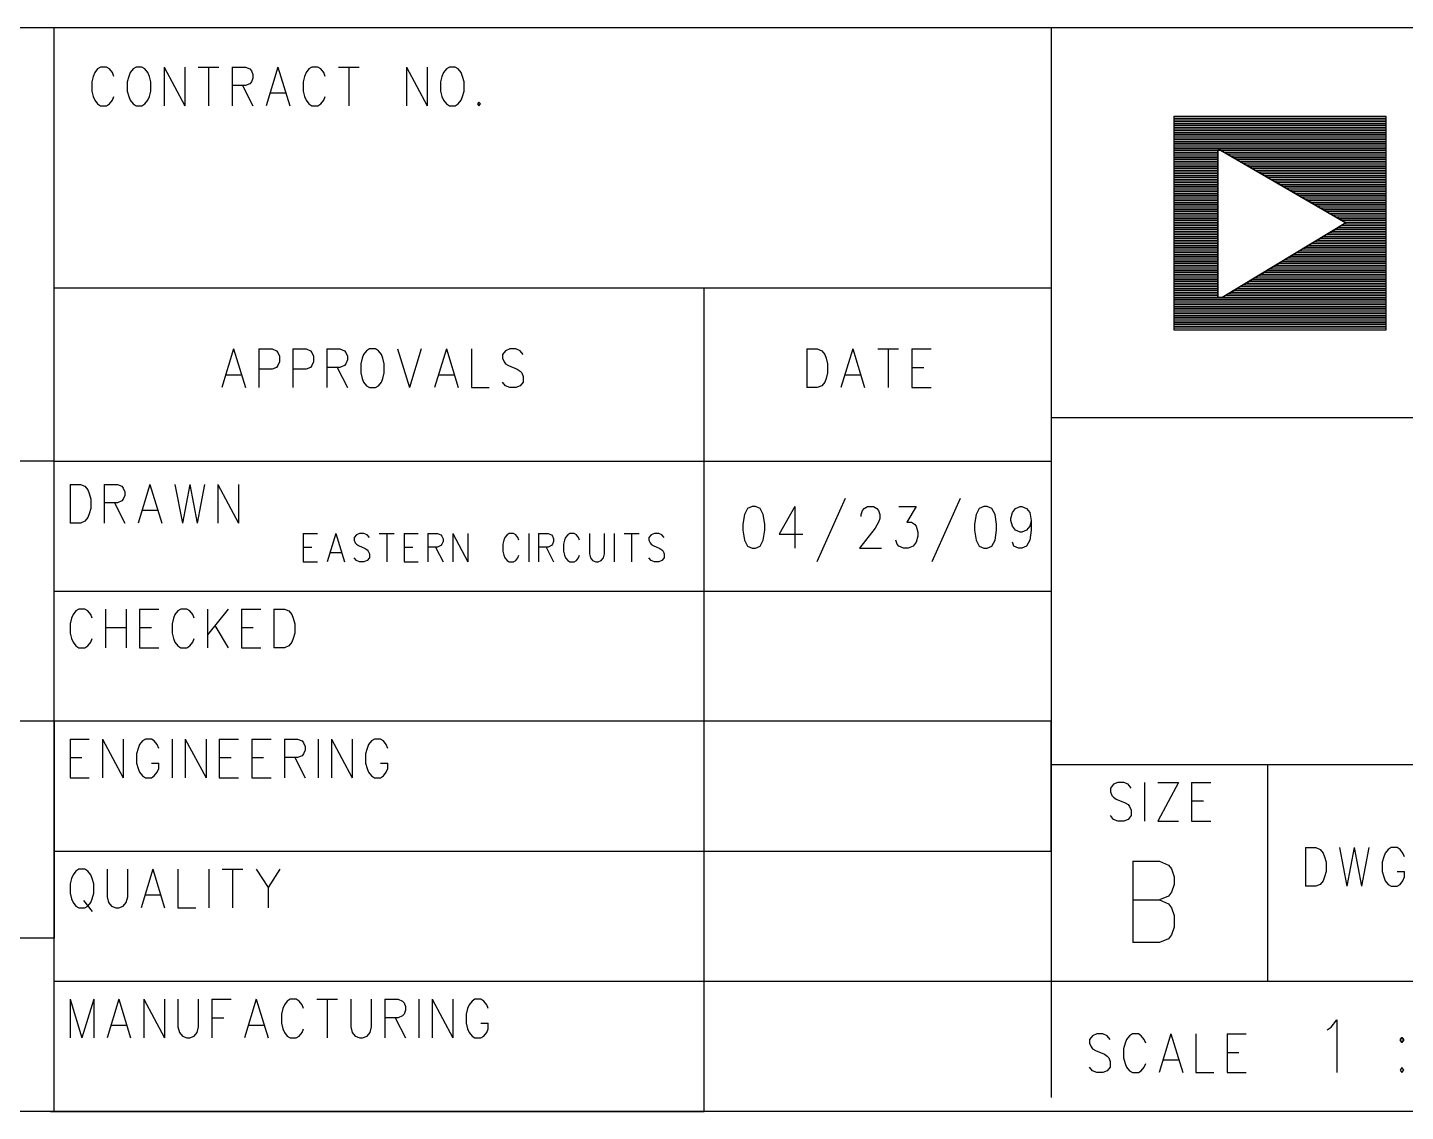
# Model space of a CAD drawing. Extents: x 12040 to 27945, y 10799 to 21199.
# Drawn here: x 24264 to 25854, y 10799 to 12049 of the extents above; entities that cross this region are included whole.
import ezdxf

# ---------------------------------------------------------------- set-up
doc = ezdxf.new("R2010")
doc.units = 0
doc.header["$MEASUREMENT"] = 0
doc.layers.add('ASSYDWGBOT_PHO', color=7, linetype='Continuous')

msp = doc.modelspace()

# ---------------------------------------------------------------- linework, layer by layer
at = {"layer": 'ASSYDWGBOT_PHO'}
for points in [[(23240.999, 12049.38), (27945, 12049.38)], [(24295, 10799.38), (24295, 12049.38)], [(25445, 12049.38), (25445, 10815.63)], [(24345.32, 12001.63), (24341.909, 11997.38)], [(24348.73, 12003.75), (24345.32, 12001.63)], [(24355.551, 12003.75), (24348.73, 12003.75)], [(24358.95, 12001.63), (24355.551, 12003.75)], [(24362.36, 11997.38), (24358.95, 12001.63)], [(24386.23, 12001.63), (24382.82, 11997.38)], [(24389.641, 12003.75), (24386.23, 12001.63)], [(24396.45, 12003.75), (24389.641, 12003.75)], [(24399.86, 12001.63), (24396.45, 12003.75)], [(24403.271, 11997.38), (24399.86, 12001.63)], [(24422.02, 12003.75), (24422.02, 11959.13)], [(24422.02, 12003.75), (24445.89, 11959.13)], [(24445.89, 12003.75), (24445.89, 11959.13)], [(24461.229, 12003.75), (24485.09, 12003.75)], [(24473.16, 12003.75), (24473.16, 11959.13)], [(24500.429, 12003.75), (24500.429, 11959.13)], [(24500.429, 12003.75), (24515.77, 12003.75)], [(24515.77, 12003.75), (24520.889, 12001.63)], [(24520.889, 12001.63), (24522.591, 11999.5)], [(24553.27, 12003.75), (24539.64, 11959.13)], [(24553.27, 12003.75), (24566.91, 11959.13)], [(24589.069, 12001.63), (24585.661, 11997.38)], [(24592.48, 12003.75), (24589.069, 12001.63)], [(24599.3, 12003.75), (24592.48, 12003.75)], [(24602.699, 12001.63), (24599.3, 12003.75)], [(24606.11, 11997.38), (24602.699, 12001.63)], [(24623.159, 12003.75), (24647.02, 12003.75)], [(24635.09, 12003.75), (24635.09, 11959.13)], [(24701.571, 12003.75), (24701.571, 11959.13)], [(24701.571, 12003.75), (24725.43, 11959.13)], [(24725.43, 12003.75), (24725.43, 11959.13)], [(24747.589, 12001.63), (24744.181, 11997.38)], [(24750.999, 12003.75), (24747.589, 12001.63)], [(24757.82, 12003.75), (24750.999, 12003.75)], [(24761.23, 12001.63), (24757.82, 12003.75)], [(24764.641, 11997.38), (24761.23, 12001.63)], [(24340.2, 11993.13), (24338.499, 11986.75)], [(24338.499, 11986.75), (24338.499, 11976.13)], [(24341.909, 11997.38), (24340.2, 11993.13)], [(24364.071, 11993.13), (24362.36, 11997.38)], [(24381.109, 11993.13), (24379.41, 11986.75)], [(24379.41, 11986.75), (24379.41, 11976.13)], [(24382.82, 11997.38), (24381.109, 11993.13)], [(24404.98, 11993.13), (24403.271, 11997.38)], [(24406.679, 11986.75), (24404.98, 11993.13)], [(24406.679, 11976.13), (24406.679, 11986.75)], [(24520.889, 11984.63), (24515.77, 11982.5)], [(24522.591, 11986.75), (24520.889, 11984.63)], [(24522.591, 11999.5), (24524.3, 11995.25)], [(24524.3, 11991), (24522.591, 11986.75)], [(24524.3, 11995.25), (24524.3, 11991)], [(24583.95, 11993.13), (24582.251, 11986.75)], [(24582.251, 11986.75), (24582.251, 11976.13)], [(24585.661, 11997.38), (24583.95, 11993.13)], [(24607.821, 11993.13), (24606.11, 11997.38)], [(24742.479, 11993.13), (24740.77, 11986.75)], [(24740.77, 11986.75), (24740.77, 11976.13)], [(24744.181, 11997.38), (24742.479, 11993.13)], [(24766.34, 11993.13), (24764.641, 11997.38)], [(24768.049, 11986.75), (24766.34, 11993.13)], [(24768.049, 11976.13), (24768.049, 11986.75)], [(24338.499, 11976.13), (24340.2, 11969.75)], [(24340.2, 11969.75), (24341.909, 11965.5)], [(24362.36, 11965.5), (24364.071, 11969.75)], [(24379.41, 11976.13), (24381.109, 11969.75)], [(24381.109, 11969.75), (24382.82, 11965.5)], [(24403.271, 11965.5), (24404.98, 11969.75)], [(24404.98, 11969.75), (24406.679, 11976.13)], [(24515.77, 11982.5), (24500.429, 11982.5)], [(24512.36, 11982.5), (24524.3, 11959.13)], [(24544.75, 11974), (24561.8, 11974)], [(24582.251, 11976.13), (24583.95, 11969.75)], [(24583.95, 11969.75), (24585.661, 11965.5)], [(24606.11, 11965.5), (24607.821, 11969.75)], [(24740.77, 11976.13), (24742.479, 11969.75)], [(24742.479, 11969.75), (24744.181, 11965.5)], [(24764.641, 11965.5), (24766.34, 11969.75)], [(24766.34, 11969.75), (24768.049, 11976.13)], [(24341.909, 11965.5), (24345.32, 11961.25)], [(24345.32, 11961.25), (24348.73, 11959.13)], [(24348.73, 11959.13), (24355.551, 11959.13)], [(24355.551, 11959.13), (24358.95, 11961.25)], [(24358.95, 11961.25), (24362.36, 11965.5)], [(24382.82, 11965.5), (24386.23, 11961.25)], [(24386.23, 11961.25), (24389.641, 11959.13)], [(24389.641, 11959.13), (24396.45, 11959.13)], [(24396.45, 11959.13), (24399.86, 11961.25)], [(24399.86, 11961.25), (24403.271, 11965.5)], [(24585.661, 11965.5), (24589.069, 11961.25)], [(24589.069, 11961.25), (24592.48, 11959.13)], [(24592.48, 11959.13), (24599.3, 11959.13)], [(24599.3, 11959.13), (24602.699, 11961.25)], [(24602.699, 11961.25), (24606.11, 11965.5)], [(24744.181, 11965.5), (24747.589, 11961.25)], [(24747.589, 11961.25), (24750.999, 11959.13)], [(24750.999, 11959.13), (24757.82, 11959.13)], [(24757.82, 11959.13), (24761.23, 11961.25)], [(24761.23, 11961.25), (24764.641, 11965.5)], [(24785.089, 11963.38), (24783.39, 11961.25)], [(24783.39, 11961.25), (24785.089, 11959.13)], [(24786.8, 11961.25), (24785.089, 11963.38)], [(24785.089, 11959.13), (24786.8, 11961.25)], [(25586.599, 11947.1), (25831.711, 11947.1)], [(25586.599, 11945.03), (25831.711, 11945.03)], [(25586.599, 11942.96), (25831.711, 11942.96)], [(25586.599, 11940.89), (25831.711, 11940.89)], [(25586.599, 11938.83), (25831.711, 11938.83)], [(25586.599, 11936.76), (25831.711, 11936.76)], [(25586.7, 11947.1), (25586.7, 11700.95)], [(25831.711, 11700.95), (25831.711, 11947)], [(25586.599, 11934.69), (25831.711, 11934.69)], [(25586.599, 11932.62), (25831.711, 11932.62)], [(25586.599, 11930.55), (25831.711, 11930.55)], [(25586.599, 11928.48), (25831.711, 11928.48)], [(25586.599, 11926.41), (25831.711, 11926.41)], [(25586.599, 11924.35), (25831.711, 11924.35)], [(25586.599, 11922.28), (25831.711, 11922.28)], [(25586.599, 11920.21), (25831.711, 11920.21)], [(25586.599, 11918.14), (25831.711, 11918.14)], [(25586.599, 11916.07), (25831.711, 11916.07)], [(25586.599, 11914), (25831.711, 11914)], [(25586.599, 11911.94), (25831.711, 11911.94)], [(25586.599, 11909.87), (25831.711, 11909.87)], [(25586.599, 11907.8), (25637.28, 11907.8)], [(25586.599, 11905.73), (25637.28, 11905.73)], [(25640.381, 11907.8), (25831.711, 11907.8)], [(25643.999, 11905.73), (25831.711, 11905.73)], [(25586.599, 11903.66), (25637.28, 11903.66)], [(25586.599, 11901.59), (25637.28, 11901.59)], [(25586.599, 11899.52), (25637.28, 11899.52)], [(25586.599, 11897.46), (25637.28, 11897.46)], [(25586.599, 11895.39), (25637.28, 11895.39)], [(25586.599, 11893.32), (25637.28, 11893.32)], [(25586.599, 11891.25), (25637.28, 11891.25)], [(25586.599, 11889.18), (25637.28, 11889.18)], [(25647.619, 11903.66), (25831.711, 11903.66)], [(25651.239, 11901.59), (25831.711, 11901.59)], [(25654.86, 11899.52), (25831.711, 11899.52)], [(25658.48, 11897.46), (25831.711, 11897.46)], [(25662.1, 11895.39), (25831.711, 11895.39)], [(25665.72, 11893.32), (25831.711, 11893.32)], [(25669.34, 11891.25), (25831.711, 11891.25)], [(25672.96, 11889.18), (25831.711, 11889.18)], [(25586.599, 11887.11), (25637.28, 11887.11)], [(25586.599, 11885.04), (25637.28, 11885.04)], [(25586.599, 11882.98), (25637.28, 11882.98)], [(25586.599, 11880.91), (25637.28, 11880.91)], [(25586.599, 11878.84), (25637.28, 11878.84)], [(25586.599, 11876.77), (25637.28, 11876.77)], [(25586.599, 11874.7), (25637.28, 11874.7)], [(25586.599, 11872.63), (25637.28, 11872.63)], [(25676.58, 11887.11), (25831.711, 11887.11)], [(25679.68, 11885.04), (25831.711, 11885.04)], [(25683.3, 11882.98), (25831.711, 11882.98)], [(25686.92, 11880.91), (25831.711, 11880.91)], [(25690.54, 11878.84), (25831.711, 11878.84)], [(25694.16, 11876.77), (25831.711, 11876.77)], [(25697.781, 11874.7), (25831.711, 11874.7)], [(25701.401, 11872.63), (25831.711, 11872.63)], [(25586.599, 11870.57), (25637.28, 11870.57)], [(25586.599, 11868.5), (25637.28, 11868.5)], [(25586.599, 11866.43), (25637.28, 11866.43)], [(25586.599, 11864.36), (25637.28, 11864.36)], [(25586.599, 11862.29), (25637.28, 11862.29)], [(25586.599, 11860.22), (25637.28, 11860.22)], [(25586.599, 11858.15), (25637.28, 11858.15)], [(25705.021, 11870.57), (25831.711, 11870.57)], [(25708.639, 11868.5), (25831.711, 11868.5)], [(25712.259, 11866.43), (25831.711, 11866.43)], [(25715.879, 11864.36), (25831.711, 11864.36)], [(25719.5, 11862.29), (25831.711, 11862.29)], [(25723.12, 11860.22), (25831.711, 11860.22)], [(25726.74, 11858.15), (25831.711, 11858.15)], [(25586.599, 11856.09), (25637.28, 11856.09)], [(25586.599, 11854.02), (25637.28, 11854.02)], [(25586.599, 11851.95), (25637.28, 11851.95)], [(25586.599, 11849.88), (25637.28, 11849.88)], [(25586.599, 11847.81), (25637.28, 11847.81)], [(25586.599, 11845.74), (25637.28, 11845.74)], [(25586.599, 11843.67), (25637.28, 11843.67)], [(25586.599, 11841.61), (25637.28, 11841.61)], [(25729.839, 11856.09), (25831.711, 11856.09)], [(25733.459, 11854.02), (25831.711, 11854.02)], [(25737.08, 11851.95), (25831.711, 11851.95)], [(25740.7, 11849.88), (25831.711, 11849.88)], [(25743.799, 11847.81), (25831.711, 11847.81)], [(25747.94, 11845.74), (25831.711, 11845.74)], [(25751.04, 11843.67), (25831.711, 11843.67)], [(25755.18, 11841.61), (25831.711, 11841.61)], [(25586.599, 11839.54), (25637.28, 11839.54)], [(25586.599, 11837.47), (25637.28, 11837.47)], [(25586.599, 11835.4), (25637.28, 11835.4)], [(25586.599, 11833.33), (25637.28, 11833.33)], [(25586.599, 11831.26), (25637.28, 11831.26)], [(25586.599, 11829.2), (25637.28, 11829.2)], [(25586.599, 11827.13), (25637.28, 11827.13)], [(25586.599, 11825.06), (25637.28, 11825.06)], [(25758.801, 11839.54), (25831.711, 11839.54)], [(25762.421, 11837.47), (25831.711, 11837.47)], [(25766.041, 11835.4), (25831.711, 11835.4)], [(25769.14, 11833.33), (25831.711, 11833.33)], [(25772.76, 11831.26), (25831.711, 11831.26)], [(25776.381, 11829.2), (25831.711, 11829.2)], [(25779.49, 11827.13), (25831.711, 11827.13)], [(25783.1, 11825.06), (25831.711, 11825.06)], [(25586.599, 11822.99), (25637.28, 11822.99)], [(25586.599, 11820.92), (25637.28, 11820.92)], [(25586.599, 11818.85), (25637.28, 11818.85)], [(25586.599, 11816.78), (25637.28, 11816.78)], [(25586.599, 11814.72), (25637.28, 11814.72)], [(25586.599, 11812.65), (25637.28, 11812.65)], [(25586.599, 11810.58), (25637.28, 11810.58)], [(25762.939, 11810.58), (25831.711, 11810.58)], [(25766.041, 11812.65), (25831.711, 11812.65)], [(25769.661, 11814.72), (25831.711, 11814.72)], [(25773.279, 11816.78), (25831.711, 11816.78)], [(25776.899, 11818.85), (25831.711, 11818.85)], [(25780.519, 11820.92), (25831.711, 11820.92)], [(25783.621, 11822.99), (25831.711, 11822.99)], [(25586.599, 11808.51), (25637.28, 11808.51)], [(25586.599, 11806.44), (25637.28, 11806.44)], [(25586.599, 11804.37), (25637.28, 11804.37)], [(25586.599, 11802.3), (25637.28, 11802.3)], [(25586.599, 11800.24), (25637.28, 11800.24)], [(25586.599, 11798.17), (25637.28, 11798.17)], [(25586.599, 11796.1), (25637.28, 11796.1)], [(25586.599, 11794.03), (25637.28, 11794.03)], [(25735.531, 11794.03), (25831.711, 11794.03)], [(25738.63, 11796.1), (25831.711, 11796.1)], [(25742.769, 11798.17), (25831.711, 11798.17)], [(25745.871, 11800.24), (25831.711, 11800.24)], [(25749.491, 11802.3), (25831.711, 11802.3)], [(25753.111, 11804.37), (25831.711, 11804.37)], [(25756.21, 11806.44), (25831.711, 11806.44)], [(25759.83, 11808.51), (25831.711, 11808.51)], [(25586.599, 11791.96), (25637.28, 11791.96)], [(25586.599, 11789.89), (25637.28, 11789.89)], [(25586.599, 11787.83), (25637.28, 11787.83)], [(25586.599, 11785.76), (25637.28, 11785.76)], [(25586.599, 11783.69), (25637.28, 11783.69)], [(25586.599, 11781.62), (25637.28, 11781.62)], [(25586.599, 11779.55), (25637.28, 11779.55)], [(25586.599, 11777.48), (25637.28, 11777.48)], [(25708.12, 11777.48), (25831.711, 11777.48)], [(25711.22, 11779.55), (25831.711, 11779.55)], [(25715.361, 11781.62), (25831.711, 11781.62)], [(25718.46, 11783.69), (25831.711, 11783.69)], [(25721.569, 11785.76), (25831.711, 11785.76)], [(25725.189, 11787.83), (25831.711, 11787.83)], [(25728.291, 11789.89), (25831.711, 11789.89)], [(25731.911, 11791.96), (25831.711, 11791.96)], [(25586.599, 11775.41), (25637.28, 11775.41)], [(25586.599, 11773.35), (25637.28, 11773.35)], [(25586.599, 11771.28), (25637.28, 11771.28)], [(25586.599, 11769.21), (25637.28, 11769.21)], [(25586.599, 11767.14), (25637.28, 11767.14)], [(25586.599, 11765.07), (25637.28, 11765.07)], [(25586.599, 11763), (25637.28, 11763)], [(25683.821, 11763), (25831.711, 11763)], [(25686.92, 11765.07), (25831.711, 11765.07)], [(25691.059, 11767.14), (25831.711, 11767.14)], [(25694.16, 11769.21), (25831.711, 11769.21)], [(25697.781, 11771.28), (25831.711, 11771.28)], [(25701.401, 11773.35), (25831.711, 11773.35)], [(25704.5, 11775.41), (25831.711, 11775.41)], [(24295, 11749.38), (25445, 11749.38)], [(25045, 10799.38), (25045, 11749.38)], [(25586.599, 11760.93), (25637.28, 11760.93)], [(25586.599, 11758.87), (25637.28, 11758.87)], [(25586.599, 11756.8), (25637.28, 11756.8)], [(25586.599, 11754.73), (25637.28, 11754.73)], [(25586.599, 11752.66), (25637.28, 11752.66)], [(25586.599, 11750.59), (25637.28, 11750.59)], [(25586.599, 11748.52), (25637.28, 11748.52)], [(25586.599, 11746.46), (25637.28, 11746.46)], [(25656.41, 11746.46), (25831.711, 11746.46)], [(25659.51, 11748.52), (25831.711, 11748.52)], [(25663.13, 11750.59), (25831.711, 11750.59)], [(25667.271, 11752.66), (25831.711, 11752.66)], [(25670.891, 11754.73), (25831.711, 11754.73)], [(25674.509, 11756.8), (25831.711, 11756.8)], [(25677.09, 11758.87), (25831.711, 11758.87)], [(25680.71, 11760.93), (25831.711, 11760.93)], [(25586.599, 11744.39), (25637.28, 11744.39)], [(25586.599, 11742.32), (25637.28, 11742.32)], [(25586.599, 11740.25), (25637.28, 11740.25)], [(25586.599, 11738.18), (25831.711, 11738.18)], [(25586.599, 11736.11), (25831.711, 11736.11)], [(25586.599, 11734.04), (25831.711, 11734.04)], [(25586.599, 11731.98), (25831.711, 11731.98)], [(25586.599, 11729.91), (25831.711, 11729.91)], [(25646.07, 11740.25), (25831.711, 11740.25)], [(25649.691, 11742.32), (25831.711, 11742.32)], [(25652.79, 11744.39), (25831.711, 11744.39)], [(25586.599, 11727.84), (25831.711, 11727.84)], [(25586.599, 11725.77), (25831.711, 11725.77)], [(25586.599, 11723.7), (25831.711, 11723.7)], [(25586.599, 11721.63), (25831.711, 11721.63)], [(25586.599, 11719.56), (25831.711, 11719.56)], [(25586.599, 11717.5), (25831.711, 11717.5)], [(25586.599, 11715.43), (25831.711, 11715.43)], [(25586.599, 11713.36), (25831.711, 11713.36)], [(25586.599, 11711.29), (25831.711, 11711.29)], [(25586.599, 11709.22), (25831.711, 11709.22)], [(25586.599, 11707.15), (25831.711, 11707.15)], [(25586.599, 11705.09), (25831.711, 11705.09)], [(25586.599, 11703.02), (25831.711, 11703.02)], [(25586.599, 11700.95), (25831.711, 11700.95)], [(25586.7, 11700.95), (25831.711, 11700.95)], [(24502.14, 11678.75), (24488.501, 11634.13)], [(24502.14, 11678.75), (24515.77, 11634.13)], [(24531.111, 11678.75), (24531.111, 11634.13)], [(24531.111, 11678.75), (24546.45, 11678.75)], [(24546.45, 11678.75), (24551.571, 11676.63)], [(24551.571, 11676.63), (24553.27, 11674.5)], [(24553.27, 11674.5), (24554.979, 11670.25)], [(24554.979, 11670.25), (24554.979, 11663.88)], [(24570.32, 11678.75), (24570.32, 11634.13)], [(24570.32, 11678.75), (24585.661, 11678.75)], [(24585.661, 11678.75), (24590.771, 11676.63)], [(24590.771, 11676.63), (24592.48, 11674.5)], [(24592.48, 11674.5), (24594.179, 11670.25)], [(24594.179, 11670.25), (24594.179, 11663.88)], [(24609.52, 11678.75), (24609.52, 11634.13)], [(24609.52, 11678.75), (24624.861, 11678.75)], [(24624.861, 11678.75), (24629.98, 11676.63)], [(24629.98, 11676.63), (24631.68, 11674.5)], [(24631.68, 11674.5), (24633.39, 11670.25)], [(24633.39, 11670.25), (24633.39, 11666)], [(24650.431, 11668.13), (24648.729, 11661.75)], [(24652.14, 11672.38), (24650.431, 11668.13)], [(24655.55, 11676.63), (24652.14, 11672.38)], [(24658.951, 11678.75), (24655.55, 11676.63)], [(24665.77, 11678.75), (24658.951, 11678.75)], [(24669.18, 11676.63), (24665.77, 11678.75)], [(24672.59, 11672.38), (24669.18, 11676.63)], [(24674.299, 11668.13), (24672.59, 11672.38)], [(24676.001, 11661.75), (24674.299, 11668.13)], [(24691.339, 11678.75), (24704.981, 11634.13)], [(24718.611, 11678.75), (24704.981, 11634.13)], [(24747.589, 11678.75), (24733.95, 11634.13)], [(24747.589, 11678.75), (24761.23, 11634.13)], [(24776.569, 11678.75), (24776.569, 11634.13)], [(24815.769, 11676.63), (24812.361, 11672.38)], [(24812.361, 11672.38), (24812.361, 11668.13)], [(24812.361, 11668.13), (24814.07, 11663.88)], [(24820.89, 11678.75), (24815.769, 11676.63)], [(24827.7, 11678.75), (24820.89, 11678.75)], [(24832.821, 11676.63), (24827.7, 11678.75)], [(24836.229, 11672.38), (24832.821, 11676.63)], [(25163.5, 11678.75), (25163.5, 11634.13)], [(25163.5, 11678.75), (25175.43, 11678.75)], [(25175.43, 11678.75), (25180.55, 11676.63)], [(25180.55, 11676.63), (25183.95, 11672.38)], [(25183.95, 11672.38), (25185.659, 11668.13)], [(25185.659, 11668.13), (25187.361, 11661.75)], [(25216.339, 11678.75), (25202.7, 11634.13)], [(25216.339, 11678.75), (25229.98, 11634.13)], [(25245.319, 11678.75), (25269.18, 11678.75)], [(25257.25, 11678.75), (25257.25, 11634.13)], [(25284.519, 11678.75), (25284.519, 11634.13)], [(25284.519, 11678.75), (25306.681, 11678.75)], [(24546.45, 11655.38), (24531.111, 11655.38)], [(24551.571, 11657.5), (24546.45, 11655.38)], [(24553.27, 11659.63), (24551.571, 11657.5)], [(24554.979, 11663.88), (24553.27, 11659.63)], [(24585.661, 11655.38), (24570.32, 11655.38)], [(24590.771, 11657.5), (24585.661, 11655.38)], [(24592.48, 11659.63), (24590.771, 11657.5)], [(24594.179, 11663.88), (24592.48, 11659.63)], [(24624.861, 11657.5), (24609.52, 11657.5)], [(24621.45, 11657.5), (24633.39, 11634.13)], [(24629.98, 11659.63), (24624.861, 11657.5)], [(24631.68, 11661.75), (24629.98, 11659.63)], [(24633.39, 11666), (24631.68, 11661.75)], [(24648.729, 11661.75), (24648.729, 11651.13)], [(24648.729, 11651.13), (24650.431, 11644.75)], [(24674.299, 11644.75), (24676.001, 11651.13)], [(24676.001, 11651.13), (24676.001, 11661.75)], [(24814.07, 11663.88), (24815.769, 11661.75)], [(24815.769, 11661.75), (24819.18, 11659.63)], [(24819.18, 11659.63), (24829.411, 11655.38)], [(24829.411, 11655.38), (24832.821, 11653.25)], [(24832.821, 11653.25), (24834.52, 11651.13)], [(24834.52, 11651.13), (24836.229, 11646.88)], [(25187.361, 11651.13), (25185.659, 11644.75)], [(25187.361, 11661.75), (25187.361, 11651.13)], [(25284.519, 11657.5), (25298.161, 11657.5)], [(24493.61, 11649), (24510.66, 11649)], [(24650.431, 11644.75), (24652.14, 11640.5)], [(24652.14, 11640.5), (24655.55, 11636.25)], [(24655.55, 11636.25), (24658.951, 11634.13)], [(24665.77, 11634.13), (24669.18, 11636.25)], [(24669.18, 11636.25), (24672.59, 11640.5)], [(24672.59, 11640.5), (24674.299, 11644.75)], [(24739.071, 11649), (24756.109, 11649)], [(24815.769, 11636.25), (24812.361, 11640.5)], [(24820.89, 11634.13), (24815.769, 11636.25)], [(24832.821, 11636.25), (24827.7, 11634.13)], [(24836.229, 11640.5), (24832.821, 11636.25)], [(24836.229, 11646.88), (24836.229, 11640.5)], [(25180.55, 11636.25), (25175.43, 11634.13)], [(25183.95, 11640.5), (25180.55, 11636.25)], [(25185.659, 11644.75), (25183.95, 11640.5)], [(25207.821, 11649), (25224.859, 11649)], [(24658.951, 11634.13), (24665.77, 11634.13)], [(24776.569, 11634.13), (24797.02, 11634.13)], [(24827.7, 11634.13), (24820.89, 11634.13)], [(25175.43, 11634.13), (25163.5, 11634.13)], [(25284.519, 11634.13), (25306.681, 11634.13)], [(27941, 11599.38), (25445, 11599.38)], [(25445, 11599.38), (25445, 11199.38)], [(24295, 11549.38), (23245.001, 11549.38)], [(24295, 11549.38), (25445, 11549.38)], [(24313.499, 11522.5), (24313.499, 11477.88)], [(24313.499, 11522.5), (24325.43, 11522.5)], [(24325.43, 11522.5), (24330.549, 11520.38)], [(24330.549, 11520.38), (24333.95, 11516.13)], [(24333.95, 11516.13), (24335.661, 11511.88)], [(24335.661, 11511.88), (24337.36, 11505.5)], [(24352.699, 11522.5), (24352.699, 11477.88)], [(24352.699, 11522.5), (24368.05, 11522.5)], [(24368.05, 11522.5), (24373.159, 11520.38)], [(24373.159, 11520.38), (24374.861, 11518.25)], [(24374.861, 11518.25), (24376.57, 11514)], [(24376.57, 11509.75), (24374.861, 11505.5)], [(24376.57, 11514), (24376.57, 11509.75)], [(24405.55, 11522.5), (24391.911, 11477.88)], [(24405.55, 11522.5), (24419.18, 11477.88)], [(24434.521, 11522.5), (24443.05, 11477.88)], [(24451.571, 11522.5), (24443.05, 11477.88)], [(24451.571, 11522.5), (24460.091, 11477.88)], [(24468.611, 11522.5), (24460.091, 11477.88)], [(24483.95, 11522.5), (24483.95, 11477.88)], [(24483.95, 11522.5), (24507.82, 11477.88)], [(24507.82, 11522.5), (24507.82, 11477.88)], [(24337.36, 11494.88), (24335.661, 11488.5)], [(24337.36, 11505.5), (24337.36, 11494.88)], [(24368.05, 11501.25), (24352.699, 11501.25)], [(24364.639, 11501.25), (24376.57, 11477.88)], [(24373.159, 11503.38), (24368.05, 11501.25)], [(24374.861, 11505.5), (24373.159, 11503.38)], [(24397.02, 11492.75), (24414.07, 11492.75)], [(25094.95, 11494.75), (25091.32, 11487.91)], [(25100.41, 11497.03), (25094.95, 11494.75)], [(25104.05, 11497.03), (25100.41, 11497.03)], [(25109.501, 11494.75), (25104.05, 11497.03)], [(25113.14, 11487.91), (25109.501, 11494.75)], [(25149.5, 11497.03), (25131.321, 11465.09)], [(25149.5, 11497.03), (25149.5, 11449.13)], [(25207.68, 11506.16), (25174.95, 11433.16)], [(25225.861, 11487.91), (25227.68, 11492.47)], [(25227.68, 11492.47), (25229.5, 11494.75)], [(25229.5, 11494.75), (25233.141, 11497.03)], [(25233.141, 11497.03), (25240.41, 11497.03)], [(25240.41, 11497.03), (25244.049, 11494.75)], [(25244.049, 11494.75), (25245.859, 11492.47)], [(25245.859, 11492.47), (25247.681, 11487.91)], [(25269.501, 11497.03), (25289.499, 11497.03)], [(25289.499, 11497.03), (25278.589, 11478.78)], [(25340.41, 11506.16), (25307.68, 11433.16)], [(25362.23, 11494.75), (25358.589, 11487.91)], [(25367.68, 11497.03), (25362.23, 11494.75)], [(25371.321, 11497.03), (25367.68, 11497.03)], [(25376.77, 11494.75), (25371.321, 11497.03)], [(25380.409, 11487.91), (25376.77, 11494.75)], [(25400.41, 11490.19), (25404.051, 11494.75)], [(25404.051, 11494.75), (25409.5, 11497.03)], [(25409.5, 11497.03), (25411.32, 11497.03)], [(25411.32, 11497.03), (25416.771, 11494.75)], [(25416.771, 11494.75), (25420.41, 11490.19)], [(24325.43, 11477.88), (24313.499, 11477.88)], [(24330.549, 11480), (24325.43, 11477.88)], [(24333.95, 11484.25), (24330.549, 11480)], [(24335.661, 11488.5), (24333.95, 11484.25)], [(25091.32, 11487.91), (25089.5, 11476.5)], [(25089.5, 11476.5), (25089.5, 11469.66)], [(25114.95, 11476.5), (25113.14, 11487.91)], [(25114.95, 11469.66), (25114.95, 11476.5)], [(25225.861, 11485.63), (25225.861, 11487.91)], [(25245.859, 11478.78), (25242.229, 11471.94)], [(25247.681, 11483.34), (25245.859, 11478.78)], [(25247.681, 11487.91), (25247.681, 11483.34)], [(25278.589, 11478.78), (25284.05, 11478.78)], [(25284.05, 11478.78), (25287.68, 11476.5)], [(25287.68, 11476.5), (25289.499, 11474.22)], [(25358.589, 11487.91), (25356.77, 11476.5)], [(25356.77, 11476.5), (25356.77, 11469.66)], [(25382.231, 11476.5), (25380.409, 11487.91)], [(25382.231, 11469.66), (25382.231, 11476.5)], [(25398.59, 11483.34), (25400.41, 11490.19)], [(25398.59, 11481.06), (25398.59, 11483.34)], [(25400.41, 11474.22), (25398.59, 11481.06)], [(25420.41, 11490.19), (25422.23, 11481.06)], [(25422.23, 11481.06), (25420.41, 11474.22)], [(25422.23, 11481.06), (25422.23, 11469.66)], [(24582.5, 11465.94), (24582.5, 11433.13)], [(24582.5, 11465.94), (24598.749, 11465.94)], [(24620.001, 11465.94), (24610.001, 11433.13)], [(24620.001, 11465.94), (24629.999, 11433.13)], [(24643.749, 11464.38), (24641.251, 11461.25)], [(24641.251, 11461.25), (24641.251, 11458.13)], [(24647.499, 11465.94), (24643.749, 11464.38)], [(24652.5, 11465.94), (24647.499, 11465.94)], [(24656.25, 11464.38), (24652.5, 11465.94)], [(24658.751, 11461.25), (24656.25, 11464.38)], [(24670, 11465.94), (24687.5, 11465.94)], [(24678.749, 11465.94), (24678.749, 11433.13)], [(24698.75, 11465.94), (24698.75, 11433.13)], [(24698.75, 11465.94), (24715, 11465.94)], [(24726.25, 11465.94), (24726.25, 11433.13)], [(24726.25, 11465.94), (24737.499, 11465.94)], [(24737.499, 11465.94), (24741.249, 11464.38)], [(24741.249, 11464.38), (24742.5, 11462.81)], [(24742.5, 11462.81), (24743.75, 11459.69)], [(24743.75, 11459.69), (24743.75, 11456.56)], [(24754.999, 11465.94), (24754.999, 11433.13)], [(24754.999, 11465.94), (24772.499, 11433.13)], [(24772.499, 11465.94), (24772.499, 11433.13)], [(24815.001, 11461.25), (24813.749, 11458.13)], [(24817.499, 11464.38), (24815.001, 11461.25)], [(24820, 11465.94), (24817.499, 11464.38)], [(24825.001, 11465.94), (24820, 11465.94)], [(24827.499, 11464.38), (24825.001, 11465.94)], [(24830, 11461.25), (24827.499, 11464.38)], [(24831.249, 11458.13), (24830, 11461.25)], [(24842.501, 11465.94), (24842.501, 11433.13)], [(24853.75, 11465.94), (24853.75, 11433.13)], [(24853.75, 11465.94), (24865, 11465.94)], [(24865, 11465.94), (24868.75, 11464.38)], [(24868.75, 11464.38), (24870.001, 11462.81)], [(24870.001, 11462.81), (24871.25, 11459.69)], [(24871.25, 11459.69), (24871.25, 11456.56)], [(24885, 11461.25), (24883.751, 11458.13)], [(24887.501, 11464.38), (24885, 11461.25)], [(24889.999, 11465.94), (24887.501, 11464.38)], [(24895, 11465.94), (24889.999, 11465.94)], [(24897.499, 11464.38), (24895, 11465.94)], [(24900, 11461.25), (24897.499, 11464.38)], [(24901.251, 11458.13), (24900, 11461.25)], [(24912.5, 11465.94), (24912.5, 11442.5)], [(24930, 11442.5), (24930, 11465.94)], [(24941.25, 11465.94), (24941.25, 11433.13)], [(24952.499, 11465.94), (24969.999, 11465.94)], [(24961.25, 11465.94), (24961.25, 11433.13)], [(24983.749, 11464.38), (24981.251, 11461.25)], [(24981.251, 11461.25), (24981.251, 11458.13)], [(24987.499, 11465.94), (24983.749, 11464.38)], [(24992.5, 11465.94), (24987.499, 11465.94)], [(24996.25, 11464.38), (24992.5, 11465.94)], [(24998.751, 11461.25), (24996.25, 11464.38)], [(25089.5, 11469.66), (25091.32, 11458.25)], [(25113.14, 11458.25), (25114.95, 11469.66)], [(25131.321, 11465.09), (25158.59, 11465.09)], [(25242.229, 11471.94), (25224.051, 11449.13)], [(25289.499, 11474.22), (25291.321, 11467.38)], [(25291.321, 11462.81), (25289.499, 11455.97)], [(25291.321, 11467.38), (25291.321, 11462.81)], [(25356.77, 11469.66), (25358.589, 11458.25)], [(25380.409, 11458.25), (25382.231, 11469.66)], [(25404.051, 11469.66), (25400.41, 11474.22)], [(25409.5, 11467.38), (25404.051, 11469.66)], [(25411.32, 11467.38), (25409.5, 11467.38)], [(25416.771, 11469.66), (25411.32, 11467.38)], [(25420.41, 11474.22), (25416.771, 11469.66)], [(25422.23, 11469.66), (25420.41, 11458.25)], [(24582.5, 11450.31), (24592.501, 11450.31)], [(24613.75, 11444.06), (24626.249, 11444.06)], [(24641.251, 11458.13), (24642.5, 11455)], [(24642.5, 11455), (24643.749, 11453.44)], [(24643.749, 11453.44), (24646.25, 11451.88)], [(24646.25, 11451.88), (24653.749, 11448.75)], [(24653.749, 11448.75), (24656.25, 11447.19)], [(24656.25, 11447.19), (24657.499, 11445.63)], [(24657.499, 11445.63), (24658.751, 11442.5)], [(24698.75, 11450.31), (24708.75, 11450.31)], [(24737.499, 11450.31), (24726.25, 11450.31)], [(24735.001, 11450.31), (24743.75, 11433.13)], [(24741.249, 11451.88), (24737.499, 11450.31)], [(24742.5, 11453.44), (24741.249, 11451.88)], [(24743.75, 11456.56), (24742.5, 11453.44)], [(24813.749, 11458.13), (24812.5, 11453.44)], [(24812.5, 11453.44), (24812.5, 11445.63)], [(24812.5, 11445.63), (24813.749, 11440.94)], [(24865, 11450.31), (24853.75, 11450.31)], [(24862.499, 11450.31), (24871.25, 11433.13)], [(24868.75, 11451.88), (24865, 11450.31)], [(24870.001, 11453.44), (24868.75, 11451.88)], [(24871.25, 11456.56), (24870.001, 11453.44)], [(24883.751, 11458.13), (24882.5, 11453.44)], [(24882.5, 11453.44), (24882.5, 11445.63)], [(24882.5, 11445.63), (24883.751, 11440.94)], [(24981.251, 11458.13), (24982.5, 11455)], [(24982.5, 11455), (24983.749, 11453.44)], [(24983.749, 11453.44), (24986.25, 11451.88)], [(24986.25, 11451.88), (24993.75, 11448.75)], [(24993.75, 11448.75), (24996.25, 11447.19)], [(24996.25, 11447.19), (24997.499, 11445.63)], [(24997.499, 11445.63), (24998.751, 11442.5)], [(25091.32, 11458.25), (25094.95, 11451.41)], [(25094.95, 11451.41), (25100.41, 11449.13)], [(25100.41, 11449.13), (25104.05, 11449.13)], [(25104.05, 11449.13), (25109.501, 11451.41)], [(25109.501, 11451.41), (25113.14, 11458.25)], [(25224.051, 11449.13), (25249.5, 11449.13)], [(25267.679, 11453.69), (25265.86, 11458.25)], [(25269.501, 11451.41), (25267.679, 11453.69)], [(25274.95, 11449.13), (25269.501, 11451.41)], [(25280.411, 11449.13), (25274.95, 11449.13)], [(25285.86, 11451.41), (25280.411, 11449.13)], [(25289.499, 11455.97), (25285.86, 11451.41)], [(25358.589, 11458.25), (25362.23, 11451.41)], [(25362.23, 11451.41), (25367.68, 11449.13)], [(25367.68, 11449.13), (25371.321, 11449.13)], [(25371.321, 11449.13), (25376.77, 11451.41)], [(25376.77, 11451.41), (25380.409, 11458.25)], [(25402.229, 11451.41), (25400.41, 11455.97)], [(25407.681, 11449.13), (25402.229, 11451.41)], [(25411.32, 11449.13), (25407.681, 11449.13)], [(25416.771, 11451.41), (25411.32, 11449.13)], [(25420.41, 11458.25), (25416.771, 11451.41)], [(24582.5, 11433.13), (24598.749, 11433.13)], [(24643.749, 11434.69), (24641.251, 11437.81)], [(24647.499, 11433.13), (24643.749, 11434.69)], [(24652.5, 11433.13), (24647.499, 11433.13)], [(24656.25, 11434.69), (24652.5, 11433.13)], [(24658.751, 11437.81), (24656.25, 11434.69)], [(24658.751, 11442.5), (24658.751, 11437.81)], [(24698.75, 11433.13), (24715, 11433.13)], [(24813.749, 11440.94), (24815.001, 11437.81)], [(24815.001, 11437.81), (24817.499, 11434.69)], [(24817.499, 11434.69), (24820, 11433.13)], [(24820, 11433.13), (24825.001, 11433.13)], [(24825.001, 11433.13), (24827.499, 11434.69)], [(24827.499, 11434.69), (24830, 11437.81)], [(24830, 11437.81), (24831.249, 11440.94)], [(24883.751, 11440.94), (24885, 11437.81)], [(24885, 11437.81), (24887.501, 11434.69)], [(24887.501, 11434.69), (24889.999, 11433.13)], [(24889.999, 11433.13), (24895, 11433.13)], [(24895, 11433.13), (24897.499, 11434.69)], [(24897.499, 11434.69), (24900, 11437.81)], [(24900, 11437.81), (24901.251, 11440.94)], [(24912.5, 11442.5), (24913.75, 11437.81)], [(24913.75, 11437.81), (24916.25, 11434.69)], [(24916.25, 11434.69), (24920, 11433.13)], [(24920, 11433.13), (24922.501, 11433.13)], [(24922.501, 11433.13), (24926.25, 11434.69)], [(24926.25, 11434.69), (24928.749, 11437.81)], [(24928.749, 11437.81), (24930, 11442.5)], [(24983.749, 11434.69), (24981.251, 11437.81)], [(24987.499, 11433.13), (24983.749, 11434.69)], [(24992.5, 11433.13), (24987.499, 11433.13)], [(24996.25, 11434.69), (24992.5, 11433.13)], [(24998.751, 11437.81), (24996.25, 11434.69)], [(24998.751, 11442.5), (24998.751, 11437.81)], [(24295, 11399.38), (25445, 11399.38)], [(24315.201, 11368.13), (24313.499, 11361.75)], [(24316.91, 11372.38), (24315.201, 11368.13)], [(24320.32, 11376.63), (24316.91, 11372.38)], [(24323.73, 11378.75), (24320.32, 11376.63)], [(24330.549, 11378.75), (24323.73, 11378.75)], [(24333.95, 11376.63), (24330.549, 11378.75)], [(24337.36, 11372.38), (24333.95, 11376.63)], [(24339.069, 11368.13), (24337.36, 11372.38)], [(24354.41, 11378.75), (24354.41, 11334.13)], [(24378.269, 11378.75), (24378.269, 11334.13)], [(24393.61, 11378.75), (24393.61, 11334.13)], [(24393.61, 11378.75), (24415.77, 11378.75)], [(24432.819, 11368.13), (24431.11, 11361.75)], [(24434.521, 11372.38), (24432.819, 11368.13)], [(24437.929, 11376.63), (24434.521, 11372.38)], [(24441.339, 11378.75), (24437.929, 11376.63)], [(24448.16, 11378.75), (24441.339, 11378.75)], [(24451.571, 11376.63), (24448.16, 11378.75)], [(24454.981, 11372.38), (24451.571, 11376.63)], [(24456.68, 11368.13), (24454.981, 11372.38)], [(24472.019, 11378.75), (24472.019, 11334.13)], [(24495.89, 11378.75), (24472.019, 11349)], [(24511.23, 11378.75), (24511.23, 11334.13)], [(24511.23, 11378.75), (24533.39, 11378.75)], [(24548.731, 11378.75), (24548.731, 11334.13)], [(24548.731, 11378.75), (24560.659, 11378.75)], [(24560.659, 11378.75), (24565.769, 11376.63)], [(24565.769, 11376.63), (24569.18, 11372.38)], [(24569.18, 11372.38), (24570.89, 11368.13)], [(24570.89, 11368.13), (24572.59, 11361.75)], [(24313.499, 11361.75), (24313.499, 11351.13)], [(24313.499, 11351.13), (24315.201, 11344.75)], [(24354.41, 11357.5), (24378.269, 11357.5)], [(24393.61, 11357.5), (24407.249, 11357.5)], [(24431.11, 11361.75), (24431.11, 11351.13)], [(24431.11, 11351.13), (24432.819, 11344.75)], [(24480.551, 11359.63), (24495.89, 11334.13)], [(24511.23, 11357.5), (24524.86, 11357.5)], [(24572.59, 11351.13), (24570.89, 11344.75)], [(24572.59, 11361.75), (24572.59, 11351.13)], [(24315.201, 11344.75), (24316.91, 11340.5)], [(24316.91, 11340.5), (24320.32, 11336.25)], [(24320.32, 11336.25), (24323.73, 11334.13)], [(24323.73, 11334.13), (24330.549, 11334.13)], [(24330.549, 11334.13), (24333.95, 11336.25)], [(24333.95, 11336.25), (24337.36, 11340.5)], [(24337.36, 11340.5), (24339.069, 11344.75)], [(24393.61, 11334.13), (24415.77, 11334.13)], [(24432.819, 11344.75), (24434.521, 11340.5)], [(24434.521, 11340.5), (24437.929, 11336.25)], [(24437.929, 11336.25), (24441.339, 11334.13)], [(24441.339, 11334.13), (24448.16, 11334.13)], [(24448.16, 11334.13), (24451.571, 11336.25)], [(24451.571, 11336.25), (24454.981, 11340.5)], [(24454.981, 11340.5), (24456.68, 11344.75)], [(24511.23, 11334.13), (24533.39, 11334.13)], [(24560.659, 11334.13), (24548.731, 11334.13)], [(24565.769, 11336.25), (24560.659, 11334.13)], [(24569.18, 11340.5), (24565.769, 11336.25)], [(24570.89, 11344.75), (24569.18, 11340.5)], [(24295, 11249.38), (23245.001, 11249.38)], [(25445, 11249.38), (24295, 11249.38)], [(24295, 11249.38), (24295, 10999.38)], [(25445, 11099.38), (25445, 11249.38)], [(24313.499, 11228.75), (24313.499, 11184.13)], [(24313.499, 11228.75), (24335.661, 11228.75)], [(24351, 11228.75), (24351, 11184.13)], [(24351, 11228.75), (24374.861, 11184.13)], [(24374.861, 11228.75), (24374.861, 11184.13)], [(24393.61, 11222.38), (24391.911, 11218.13)], [(24397.02, 11226.63), (24393.61, 11222.38)], [(24400.431, 11228.75), (24397.02, 11226.63)], [(24407.249, 11228.75), (24400.431, 11228.75)], [(24410.66, 11226.63), (24407.249, 11228.75)], [(24414.07, 11222.38), (24410.66, 11226.63)], [(24415.77, 11218.13), (24414.07, 11222.38)], [(24431.11, 11228.75), (24431.11, 11184.13)], [(24446.449, 11228.75), (24446.449, 11184.13)], [(24446.449, 11228.75), (24470.32, 11184.13)], [(24470.32, 11228.75), (24470.32, 11184.13)], [(24485.661, 11228.75), (24485.661, 11184.13)], [(24485.661, 11228.75), (24507.82, 11228.75)], [(24523.161, 11228.75), (24523.161, 11184.13)], [(24523.161, 11228.75), (24545.321, 11228.75)], [(24560.659, 11228.75), (24560.659, 11184.13)], [(24560.659, 11228.75), (24576, 11228.75)], [(24576, 11228.75), (24581.11, 11226.63)], [(24581.11, 11226.63), (24582.821, 11224.5)], [(24582.821, 11224.5), (24584.52, 11220.25)], [(24599.859, 11228.75), (24599.859, 11184.13)], [(24615.2, 11228.75), (24615.2, 11184.13)], [(24615.2, 11228.75), (24639.071, 11184.13)], [(24639.071, 11228.75), (24639.071, 11184.13)], [(24657.82, 11222.38), (24656.111, 11218.13)], [(24661.23, 11226.63), (24657.82, 11222.38)], [(24664.64, 11228.75), (24661.23, 11226.63)], [(24671.45, 11228.75), (24664.64, 11228.75)], [(24674.86, 11226.63), (24671.45, 11228.75)], [(24678.27, 11222.38), (24674.86, 11226.63)], [(24679.979, 11218.13), (24678.27, 11222.38)], [(24313.499, 11207.5), (24327.141, 11207.5)], [(24391.911, 11218.13), (24390.2, 11211.75)], [(24390.2, 11211.75), (24390.2, 11201.13)], [(24485.661, 11207.5), (24499.3, 11207.5)], [(24523.161, 11207.5), (24536.8, 11207.5)], [(24576, 11207.5), (24560.659, 11207.5)], [(24572.59, 11207.5), (24584.52, 11184.13)], [(24581.11, 11209.63), (24576, 11207.5)], [(24582.821, 11211.75), (24581.11, 11209.63)], [(24584.52, 11216), (24582.821, 11211.75)], [(24584.52, 11220.25), (24584.52, 11216)], [(24656.111, 11218.13), (24654.409, 11211.75)], [(24654.409, 11211.75), (24654.409, 11201.13)], [(24390.2, 11201.13), (24391.911, 11194.75)], [(24391.911, 11194.75), (24393.61, 11190.5)], [(24393.61, 11190.5), (24397.02, 11186.25)], [(24407.249, 11201.13), (24415.77, 11201.13)], [(24410.66, 11186.25), (24414.07, 11190.5)], [(24414.07, 11190.5), (24415.77, 11194.75)], [(24415.77, 11194.75), (24415.77, 11201.13)], [(24654.409, 11201.13), (24656.111, 11194.75)], [(24656.111, 11194.75), (24657.82, 11190.5)], [(24657.82, 11190.5), (24661.23, 11186.25)], [(24671.45, 11201.13), (24679.979, 11201.13)], [(24674.86, 11186.25), (24678.27, 11190.5)], [(24678.27, 11190.5), (24679.979, 11194.75)], [(24679.979, 11194.75), (24679.979, 11201.13)], [(25445, 11199.38), (27945, 11199.38)], [(25695, 10949.38), (25695, 11199.38)], [(24313.499, 11184.13), (24335.661, 11184.13)], [(24397.02, 11186.25), (24400.431, 11184.13)], [(24400.431, 11184.13), (24407.249, 11184.13)], [(24407.249, 11184.13), (24410.66, 11186.25)], [(24485.661, 11184.13), (24507.82, 11184.13)], [(24523.161, 11184.13), (24545.321, 11184.13)], [(24661.23, 11186.25), (24664.64, 11184.13)], [(24664.64, 11184.13), (24671.45, 11184.13)], [(24671.45, 11184.13), (24674.86, 11186.25)], [(25516.911, 11176.63), (25513.5, 11172.38)], [(25522.02, 11178.75), (25516.911, 11176.63)], [(25528.839, 11178.75), (25522.02, 11178.75)], [(25533.951, 11176.63), (25528.839, 11178.75)], [(25537.359, 11172.38), (25533.951, 11176.63)], [(25552.7, 11178.75), (25552.7, 11134.13)], [(25591.909, 11178.75), (25568.05, 11134.13)], [(25568.05, 11178.75), (25591.909, 11178.75)], [(25607.25, 11178.75), (25607.25, 11134.13)], [(25607.25, 11178.75), (25629.41, 11178.75)], [(25513.5, 11172.38), (25513.5, 11168.13)], [(25513.5, 11168.13), (25515.2, 11163.88)], [(25515.2, 11163.88), (25516.911, 11161.75)], [(25516.911, 11161.75), (25520.321, 11159.63)], [(25520.321, 11159.63), (25530.55, 11155.38)], [(25607.25, 11157.5), (25620.89, 11157.5)], [(25530.55, 11155.38), (25533.951, 11153.25)], [(25533.951, 11153.25), (25535.66, 11151.13)], [(25535.66, 11151.13), (25537.359, 11146.88)], [(25537.359, 11146.88), (25537.359, 11140.5)], [(25516.911, 11136.25), (25513.5, 11140.5)], [(25522.02, 11134.13), (25516.911, 11136.25)], [(25528.839, 11134.13), (25522.02, 11134.13)], [(25533.951, 11136.25), (25528.839, 11134.13)], [(25537.359, 11140.5), (25533.951, 11136.25)], [(25568.05, 11134.13), (25591.909, 11134.13)], [(25607.25, 11134.13), (25629.41, 11134.13)], [(24295, 10949.38), (24295, 11099.38)], [(24295, 11099.38), (25445, 11099.38)], [(25738.501, 11103.75), (25738.501, 11059.13)], [(25738.501, 11103.75), (25750.429, 11103.75)], [(25750.429, 11103.75), (25755.55, 11101.63)], [(25755.55, 11101.63), (25758.949, 11097.38)], [(25758.949, 11097.38), (25760.66, 11093.13)], [(25777.7, 11103.75), (25786.23, 11059.13)], [(25794.75, 11103.75), (25786.23, 11059.13)], [(25794.75, 11103.75), (25803.27, 11059.13)], [(25811.8, 11103.75), (25803.27, 11059.13)], [(25830.549, 11097.38), (25828.84, 11093.13)], [(25833.95, 11101.63), (25830.549, 11097.38)], [(25837.36, 11103.75), (25833.95, 11101.63)], [(25844.179, 11103.75), (25837.36, 11103.75)], [(25847.589, 11101.63), (25844.179, 11103.75)], [(25851, 11097.38), (25847.589, 11101.63)], [(25852.699, 11093.13), (25851, 11097.38)], [(24323.73, 11078.75), (24320.32, 11076.63)], [(24330.549, 11078.75), (24323.73, 11078.75)], [(24333.95, 11076.63), (24330.549, 11078.75)], [(24356.11, 11078.75), (24356.11, 11046.88)], [(24379.98, 11046.88), (24379.98, 11078.75)], [(24408.951, 11078.75), (24395.321, 11034.13)], [(24408.951, 11078.75), (24422.59, 11034.13)], [(24437.929, 11078.75), (24437.929, 11034.13)], [(24473.73, 11078.75), (24473.73, 11034.13)], [(24489.071, 11078.75), (24512.93, 11078.75)], [(24500.999, 11078.75), (24500.999, 11034.13)], [(24528.271, 11078.75), (24541.91, 11057.5)], [(24555.55, 11078.75), (24541.91, 11057.5)], [(25539.499, 11087.97), (25539.499, 10994.13)], [(25539.499, 11087.97), (25570.181, 11087.97)], [(25570.181, 11087.97), (25580.41, 11083.5)], [(25580.41, 11083.5), (25583.82, 11079.03)], [(25583.82, 11079.03), (25587.231, 11070.09)], [(25760.66, 11093.13), (25762.36, 11086.75)], [(25762.36, 11086.75), (25762.36, 11076.13)], [(25828.84, 11093.13), (25827.141, 11086.75)], [(25827.141, 11086.75), (25827.141, 11076.13)], [(24315.201, 11068.13), (24313.499, 11061.75)], [(24316.91, 11072.38), (24315.201, 11068.13)], [(24320.32, 11076.63), (24316.91, 11072.38)], [(24337.36, 11072.38), (24333.95, 11076.63)], [(24339.069, 11068.13), (24337.36, 11072.38)], [(24340.771, 11061.75), (24339.069, 11068.13)], [(25587.231, 11070.09), (25587.231, 11061.16)], [(25758.949, 11065.5), (25755.55, 11061.25)], [(25760.66, 11069.75), (25758.949, 11065.5)], [(25762.36, 11076.13), (25760.66, 11069.75)], [(25827.141, 11076.13), (25828.84, 11069.75)], [(25828.84, 11069.75), (25830.549, 11065.5)], [(25830.549, 11065.5), (25833.95, 11061.25)], [(25844.179, 11076.13), (25852.699, 11076.13)], [(25847.589, 11061.25), (25851, 11065.5)], [(25851, 11065.5), (25852.699, 11069.75)], [(25852.699, 11069.75), (25852.699, 11076.13)], [(24313.499, 11061.75), (24313.499, 11051.13)], [(24313.499, 11051.13), (24315.201, 11044.75)], [(24339.069, 11044.75), (24340.771, 11051.13)], [(24340.771, 11051.13), (24340.771, 11061.75)], [(24356.11, 11046.88), (24357.821, 11040.5)], [(24378.269, 11040.5), (24379.98, 11046.88)], [(24400.431, 11049), (24417.48, 11049)], [(24541.91, 11057.5), (24541.91, 11034.13)], [(25580.41, 11047.75), (25570.181, 11043.28)], [(25583.82, 11052.22), (25580.41, 11047.75)], [(25587.231, 11061.16), (25583.82, 11052.22)], [(25750.429, 11059.13), (25738.501, 11059.13)], [(25755.55, 11061.25), (25750.429, 11059.13)], [(25833.95, 11061.25), (25837.36, 11059.13)], [(25837.36, 11059.13), (25844.179, 11059.13)], [(25844.179, 11059.13), (25847.589, 11061.25)], [(24315.201, 11044.75), (24316.91, 11040.5)], [(24316.91, 11040.5), (24320.32, 11036.25)], [(24320.32, 11036.25), (24323.73, 11034.13)], [(24323.73, 11034.13), (24330.549, 11034.13)], [(24328.84, 11042.63), (24339.069, 11029.88)], [(24330.549, 11034.13), (24333.95, 11036.25)], [(24333.95, 11036.25), (24337.36, 11040.5)], [(24337.36, 11040.5), (24339.069, 11044.75)], [(24357.821, 11040.5), (24361.231, 11036.25)], [(24361.231, 11036.25), (24366.341, 11034.13)], [(24366.341, 11034.13), (24369.749, 11034.13)], [(24369.749, 11034.13), (24374.861, 11036.25)], [(24374.861, 11036.25), (24378.269, 11040.5)], [(24437.929, 11034.13), (24458.389, 11034.13)], [(25539.499, 11043.28), (25570.181, 11043.28)], [(25570.181, 11043.28), (25580.41, 11038.81)], [(25580.41, 11038.81), (25583.82, 11034.34)], [(25583.82, 11034.34), (25587.231, 11025.41)], [(25587.231, 11025.41), (25587.231, 11012)], [(24295, 10999.38), (23240.999, 10999.38)], [(25580.41, 10998.59), (25570.181, 10994.13)], [(25583.82, 11003.06), (25580.41, 10998.59)], [(25587.231, 11012), (25583.82, 11003.06)], [(25570.181, 10994.13), (25539.499, 10994.13)], [(27945, 10949.38), (24295, 10949.38)], [(24313.499, 10928.75), (24313.499, 10884.13)], [(24313.499, 10928.75), (24327.141, 10884.13)], [(24340.771, 10928.75), (24327.141, 10884.13)], [(24340.771, 10928.75), (24340.771, 10884.13)], [(24369.749, 10928.75), (24356.11, 10884.13)], [(24369.749, 10928.75), (24383.39, 10884.13)], [(24398.729, 10928.75), (24398.729, 10884.13)], [(24398.729, 10928.75), (24422.59, 10884.13)], [(24422.59, 10928.75), (24422.59, 10884.13)], [(24437.929, 10928.75), (24437.929, 10896.88)], [(24461.8, 10896.88), (24461.8, 10928.75)], [(24477.14, 10928.75), (24477.14, 10884.13)], [(24477.14, 10928.75), (24499.3, 10928.75)], [(24528.271, 10928.75), (24514.641, 10884.13)], [(24528.271, 10928.75), (24541.91, 10884.13)], [(24560.659, 10922.38), (24558.95, 10918.13)], [(24564.07, 10926.63), (24560.659, 10922.38)], [(24567.48, 10928.75), (24564.07, 10926.63)], [(24574.301, 10928.75), (24567.48, 10928.75)], [(24577.7, 10926.63), (24574.301, 10928.75)], [(24581.11, 10922.38), (24577.7, 10926.63)], [(24582.821, 10918.13), (24581.11, 10922.38)], [(24598.16, 10928.75), (24622.021, 10928.75)], [(24610.09, 10928.75), (24610.09, 10884.13)], [(24637.36, 10928.75), (24637.36, 10896.88)], [(24661.23, 10896.88), (24661.23, 10928.75)], [(24676.571, 10928.75), (24676.571, 10884.13)], [(24676.571, 10928.75), (24691.91, 10928.75)], [(24691.91, 10928.75), (24697.02, 10926.63)], [(24697.02, 10926.63), (24698.73, 10924.5)], [(24698.73, 10924.5), (24700.43, 10920.25)], [(24700.43, 10920.25), (24700.43, 10916)], [(24715.771, 10928.75), (24715.771, 10884.13)], [(24731.11, 10928.75), (24731.11, 10884.13)], [(24731.11, 10928.75), (24754.98, 10884.13)], [(24754.98, 10928.75), (24754.98, 10884.13)], [(24773.729, 10922.38), (24772.02, 10918.13)], [(24777.14, 10926.63), (24773.729, 10922.38)], [(24780.55, 10928.75), (24777.14, 10926.63)], [(24787.359, 10928.75), (24780.55, 10928.75)], [(24790.77, 10926.63), (24787.359, 10928.75)], [(24794.18, 10922.38), (24790.77, 10926.63)], [(24795.891, 10918.13), (24794.18, 10922.38)], [(24477.14, 10907.5), (24490.77, 10907.5)], [(24558.95, 10918.13), (24557.249, 10911.75)], [(24557.249, 10911.75), (24557.249, 10901.13)], [(24691.91, 10907.5), (24676.571, 10907.5)], [(24688.499, 10907.5), (24700.43, 10884.13)], [(24697.02, 10909.63), (24691.91, 10907.5)], [(24698.73, 10911.75), (24697.02, 10909.63)], [(24700.43, 10916), (24698.73, 10911.75)], [(24772.02, 10918.13), (24770.321, 10911.75)], [(24770.321, 10911.75), (24770.321, 10901.13)], [(25768.049, 10896.44), (25774.86, 10905.16)], [(25774.86, 10905.16), (25774.86, 10844.13)], [(24361.231, 10899), (24378.269, 10899)], [(24437.929, 10896.88), (24439.64, 10890.5)], [(24439.64, 10890.5), (24443.05, 10886.25)], [(24456.68, 10886.25), (24460.091, 10890.5)], [(24460.091, 10890.5), (24461.8, 10896.88)], [(24519.751, 10899), (24536.8, 10899)], [(24557.249, 10901.13), (24558.95, 10894.75)], [(24558.95, 10894.75), (24560.659, 10890.5)], [(24560.659, 10890.5), (24564.07, 10886.25)], [(24577.7, 10886.25), (24581.11, 10890.5)], [(24581.11, 10890.5), (24582.821, 10894.75)], [(24637.36, 10896.88), (24639.071, 10890.5)], [(24639.071, 10890.5), (24642.481, 10886.25)], [(24656.111, 10886.25), (24659.519, 10890.5)], [(24659.519, 10890.5), (24661.23, 10896.88)], [(24770.321, 10901.13), (24772.02, 10894.75)], [(24772.02, 10894.75), (24773.729, 10890.5)], [(24773.729, 10890.5), (24777.14, 10886.25)], [(24787.359, 10901.13), (24795.891, 10901.13)], [(24790.77, 10886.25), (24794.18, 10890.5)], [(24794.18, 10890.5), (24795.891, 10894.75)], [(24795.891, 10894.75), (24795.891, 10901.13)], [(25498.02, 10888.75), (25492.91, 10886.63)], [(25504.841, 10888.75), (25498.02, 10888.75)], [(25509.951, 10886.63), (25504.841, 10888.75)], [(25538.931, 10888.75), (25535.521, 10886.63)], [(25545.75, 10888.75), (25538.931, 10888.75)], [(25549.16, 10886.63), (25545.75, 10888.75)], [(25583.25, 10888.75), (25569.611, 10844.13)], [(25583.25, 10888.75), (25596.889, 10844.13)], [(25612.23, 10888.75), (25612.23, 10844.13)], [(25648.02, 10888.75), (25648.02, 10844.13)], [(25648.02, 10888.75), (25670.179, 10888.75)], [(25763.5, 10893.53), (25768.049, 10896.44)], [(24443.05, 10886.25), (24448.16, 10884.13)], [(24448.16, 10884.13), (24451.571, 10884.13)], [(24451.571, 10884.13), (24456.68, 10886.25)], [(24564.07, 10886.25), (24567.48, 10884.13)], [(24567.48, 10884.13), (24574.301, 10884.13)], [(24574.301, 10884.13), (24577.7, 10886.25)], [(24642.481, 10886.25), (24647.591, 10884.13)], [(24647.591, 10884.13), (24650.999, 10884.13)], [(24650.999, 10884.13), (24656.111, 10886.25)], [(24777.14, 10886.25), (24780.55, 10884.13)], [(24780.55, 10884.13), (24787.359, 10884.13)], [(24787.359, 10884.13), (24790.77, 10886.25)], [(25492.91, 10886.63), (25489.5, 10882.38)], [(25489.5, 10882.38), (25489.5, 10878.13)], [(25489.5, 10878.13), (25491.199, 10873.88)], [(25491.199, 10873.88), (25492.91, 10871.75)], [(25492.91, 10871.75), (25496.321, 10869.63)], [(25513.359, 10882.38), (25509.951, 10886.63)], [(25530.411, 10878.13), (25528.7, 10871.75)], [(25528.7, 10871.75), (25528.7, 10861.13)], [(25532.11, 10882.38), (25530.411, 10878.13)], [(25535.521, 10886.63), (25532.11, 10882.38)], [(25552.57, 10882.38), (25549.16, 10886.63)], [(25554.27, 10878.13), (25552.57, 10882.38)], [(25496.321, 10869.63), (25506.55, 10865.38)], [(25506.55, 10865.38), (25509.951, 10863.25)], [(25509.951, 10863.25), (25511.66, 10861.13)], [(25511.66, 10861.13), (25513.359, 10856.88)], [(25513.359, 10856.88), (25513.359, 10850.5)], [(25528.7, 10861.13), (25530.411, 10854.75)], [(25574.73, 10859), (25591.77, 10859)], [(25648.02, 10867.5), (25661.659, 10867.5)], [(25492.91, 10846.25), (25489.5, 10850.5)], [(25498.02, 10844.13), (25492.91, 10846.25)], [(25504.841, 10844.13), (25498.02, 10844.13)], [(25509.951, 10846.25), (25504.841, 10844.13)], [(25513.359, 10850.5), (25509.951, 10846.25)], [(25530.411, 10854.75), (25532.11, 10850.5)], [(25532.11, 10850.5), (25535.521, 10846.25)], [(25535.521, 10846.25), (25538.931, 10844.13)], [(25538.931, 10844.13), (25545.75, 10844.13)], [(25545.75, 10844.13), (25549.16, 10846.25)], [(25549.16, 10846.25), (25552.57, 10850.5)], [(25552.57, 10850.5), (25554.27, 10854.75)], [(25612.23, 10844.13), (25632.681, 10844.13)], [(25648.02, 10844.13), (25670.179, 10844.13)], [(25849.859, 10849.94), (25847.589, 10847.03)], [(25847.589, 10847.03), (25849.859, 10844.13)], [(25852.14, 10847.03), (25849.859, 10849.94)], [(25849.859, 10844.13), (25852.14, 10847.03)], [(27945, 10799.38), (12040, 10799.38)], [(27941, 10799.38), (23240.999, 10799.38)], [(24291, 10799.38), (25045, 10799.38)]]:
    msp.add_lwpolyline(points, dxfattribs=at)
for points in [[(25637.28, 11738.18), (25637.28, 11907.8)], [(25637.28, 11907.8), (25640.381, 11907.8)], [(25640.381, 11907.8), (25785.17, 11824.02)], [(25785.17, 11824.02), (25642.45, 11738.18)], [(25642.45, 11738.18), (25637.28, 11738.18)], [(25849.859, 10884.81), (25847.589, 10881.91)], [(25847.589, 10881.91), (25849.859, 10879)], [(25852.14, 10881.91), (25849.859, 10884.81)], [(25849.859, 10879), (25852.14, 10881.91)]]:
    msp.add_lwpolyline(points, close=True, dxfattribs=at)

doc.saveas('drawing.dxf')
